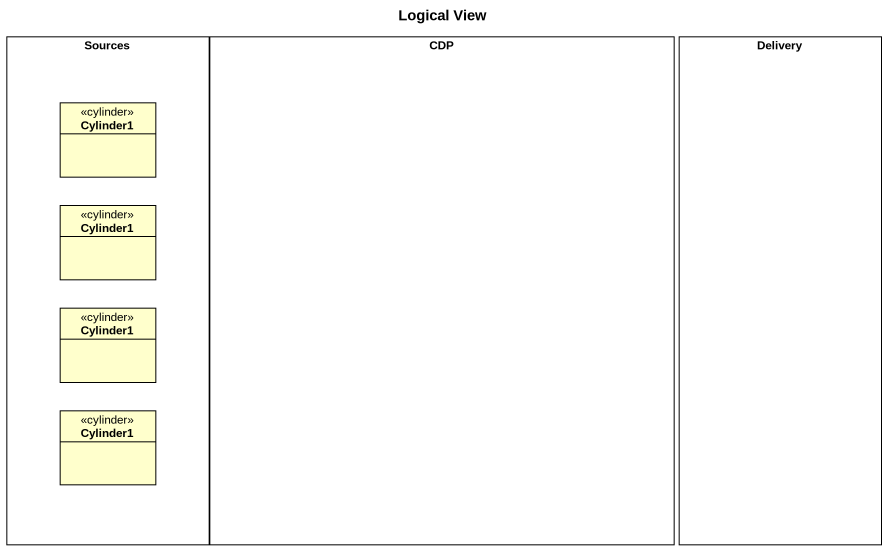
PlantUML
@startuml
title Logical View
allowmixing
hide circle
hide empty members
rectangle Sources {
  class Cylinder1 <<cylinder>>
  class "Cylinder1" as Cylinder1_2 <<cylinder>>
  class "Cylinder1" as Cylinder1_3 <<cylinder>>
  class "Cylinder1" as Cylinder1_4 <<cylinder>>
}
rectangle CDP
rectangle Delivery
@enduml
